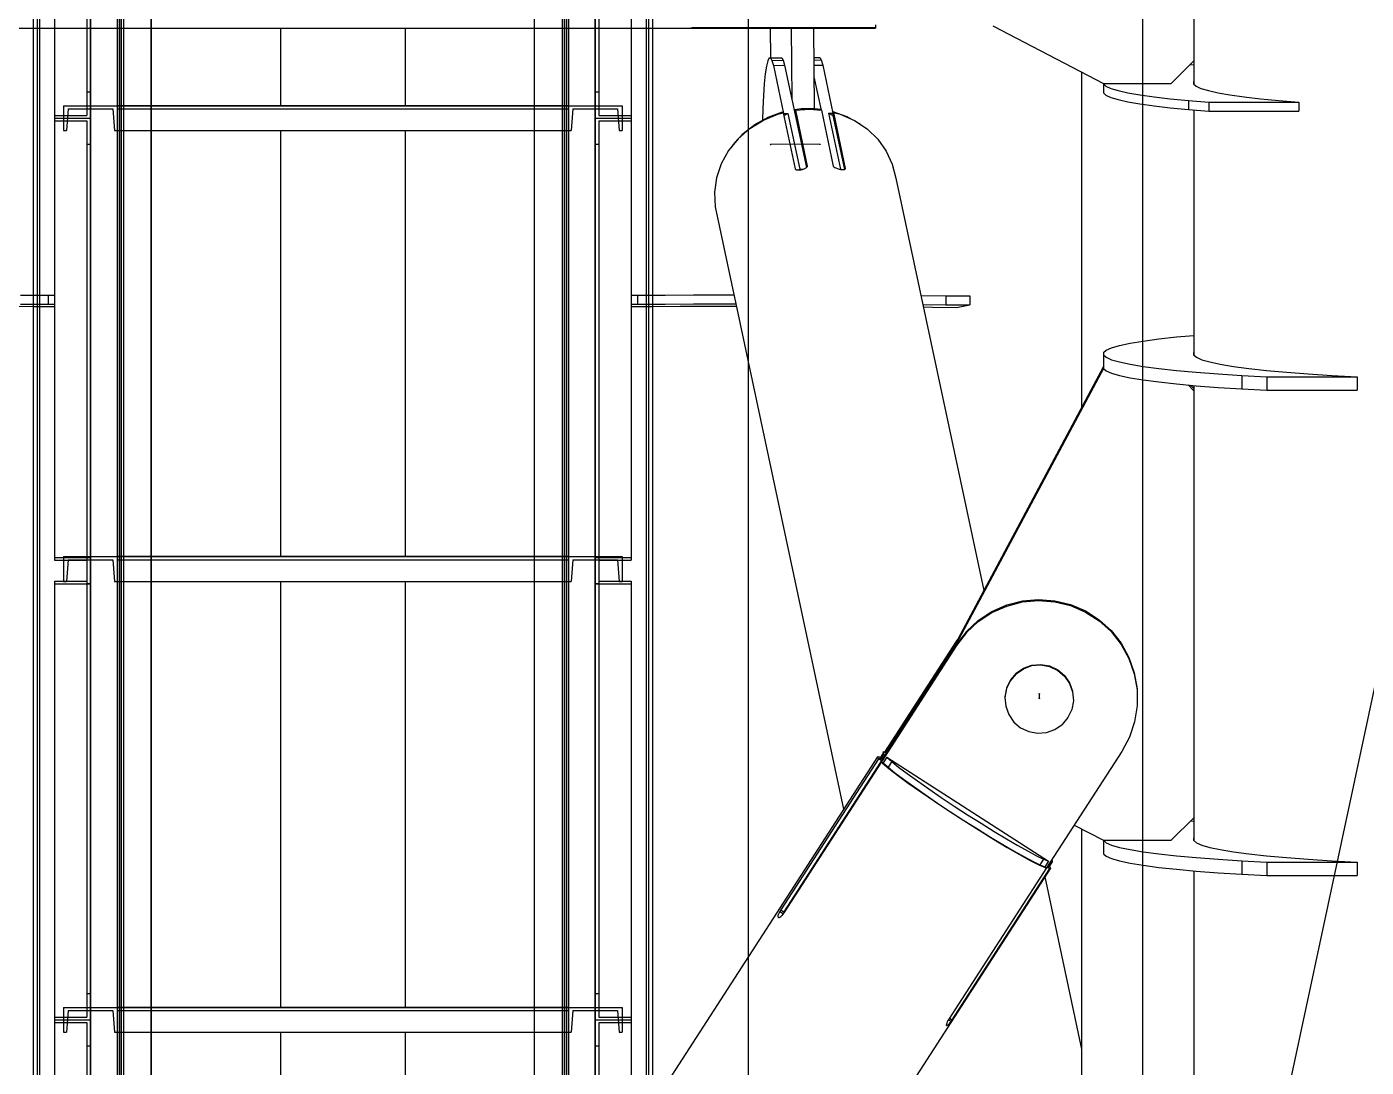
# Model space of a CAD drawing. Header units: millimetres. Extents: x 150209.93 to 150215.05, y 136675.65 to 136679.93.
# Drawn here: x 150213.5474 to 150213.6069, y 136677.2521 to 136677.2983 of the extents above; entities that cross this region are included whole.
import ezdxf

# ---------------------------------------------------------------- set-up
doc = ezdxf.new("R2010")
doc.units = ezdxf.units.MM
doc.header["$LTSCALE"] = 0.25
for name, pattern in [('CENTER', [50.8, 31.75, -6.35, 6.35, -6.35]), ('XKITLINE00', [0]), ('XKITLINE02', [4, 2, -2]), ('XKITLINE03', [6, 3, -1, 1, -1])]:
    doc.linetypes.add(name, pattern=pattern)

# ---------------------------------------------------------------- blocks, each defined once
blk = doc.blocks.new('çatıı')
at = {"color": 116, "linetype": 'XKITLINE02', "true_color": 0x136734}
for p, q in [((23097.16, 9590.91), (23097.16, 7919.31)), ((23097.69, 9590.91), (23097.69, 7919.31)), ((23114.92, 9590.91), (23114.92, 7919.31)), ((23115, 9590.95), (23115.01, 7919.31)), ((23115, 9590.95), (23115.01, 7919.31)), ((23115.46, 9590.91), (23115.46, 7919.31)), ((23115.85, 9590.95), (23115.86, 7919.31)), ((23115.85, 9590.95), (23115.86, 7919.31)), ((23122.5, 9590.95), (23122.51, 7919.31)), ((23122.5, 9590.95), (23122.51, 7919.31)), ((23214.14, 9590.95), (23214.14, 7919.31)), ((23214.54, 9590.91), (23214.54, 7919.31)), ((23214.99, 9590.95), (23214.99, 7919.31)), ((23215.07, 9590.91), (23215.07, 7919.31)), ((23232.3, 9590.91), (23232.3, 7919.31)), ((23232.84, 9590.91), (23232.84, 7919.31)), ((23108.21, 8420.09), (23108.21, 8318.11)), ((23109.01, 8420.09), (23109.01, 8317.52)), ((23220.99, 8420.09), (23220.99, 8317.52)), ((23221.79, 8420.09), (23221.79, 8318.11)), ((23101.01, 8414.84), (23101.01, 8317.52)), ((23228.99, 8414.84), (23228.99, 8317.52)), ((23096.31, 8383.05), (23096.31, 8337.53)), ((23116.31, 8383.05), (23116.31, 8337.53)), ((23122.51, 8383.05), (23122.51, 8337.53)), ((23207.49, 8383.05), (23207.49, 8337.53)), ((23213.69, 8383.05), (23213.69, 8337.53)), ((23220.99, 8383.05), (23220.99, 8317.52)), ((23233.69, 8383.05), (23233.69, 8337.53)), ((23108.21, 8323.35), (23109.01, 8323.35)), ((23220.99, 8323.35), (23221.79, 8323.35)), ((23101.01, 8318.11), (23108.21, 8318.11)), ((23103.01, 8320.27), (23103.01, 8314.77)), ((23103.01, 8320.27), (23115.01, 8320.27)), ((23103.01, 8320.27), (23103.01, 8314.77)), ((23104.07, 8319.57), (23103.69, 8314.77)), ((23104.07, 8319.57), (23103.69, 8314.77)), ((23104.07, 8319.57), (23113.94, 8319.57)), ((23113.94, 8319.57), (23114.33, 8314.77)), ((23113.94, 8319.57), (23114.33, 8314.77)), ((23115.01, 8320.27), (23115.01, 8314.77)), ((23115.01, 8320.27), (23122.51, 8320.27)), ((23115.01, 8320.27), (23115.01, 8314.77)), ((23115.01, 8320.27), (23115.01, 8314.77)), ((23115.01, 8319.57), (23214.99, 8319.57)), ((23207.49, 8320.27), (23214.99, 8320.27)), ((23214.99, 8320.27), (23214.99, 8314.77)), ((23214.99, 8320.27), (23214.99, 8314.77)), ((23214.99, 8320.27), (23226.99, 8320.27)), ((23214.99, 8320.27), (23214.99, 8314.77)), ((23216.05, 8319.57), (23215.67, 8314.77)), ((23216.05, 8319.57), (23215.67, 8314.77)), ((23216.05, 8319.57), (23225.92, 8319.57)), ((23221.79, 8318.11), (23228.99, 8318.11)), ((23225.92, 8319.57), (23226.31, 8314.77)), ((23225.92, 8319.57), (23226.31, 8314.77)), ((23226.99, 8320.27), (23226.99, 8314.77)), ((23226.99, 8320.27), (23226.99, 8314.77)), ((23101.01, 8317.52), (23109.01, 8317.52)), ((23101.01, 8317.52), (23101.01, 8219.49)), ((23101.01, 8317.52), (23109.01, 8317.52)), ((23101.01, 8316.94), (23108.21, 8316.94)), ((23108.21, 8316.94), (23108.21, 8214.27)), ((23109.01, 8317.52), (23109.01, 8214.27)), ((23220.99, 8317.52), (23228.99, 8317.52)), ((23220.99, 8317.52), (23220.99, 8214.27)), ((23220.99, 8317.52), (23228.99, 8317.52)), ((23221.79, 8316.94), (23221.79, 8214.27)), ((23221.79, 8316.94), (23228.99, 8316.94)), ((23228.99, 8317.52), (23228.99, 8219.49)), ((23103.01, 8314.77), (23103.69, 8314.77)), ((23114.33, 8314.77), (23115.01, 8314.77)), ((23115.01, 8314.77), (23122.51, 8314.77)), ((23207.49, 8314.77), (23214.99, 8314.77)), ((23214.99, 8314.77), (23215.67, 8314.77)), ((23226.31, 8314.77), (23226.99, 8314.77)), ((23108.21, 8311.72), (23109.01, 8311.72)), ((23220.99, 8311.72), (23221.79, 8311.72)), ((23101.01, 8220.07), (23109.01, 8220.07)), ((23103.01, 8220.27), (23103.01, 8214.77)), ((23103.01, 8220.27), (23115.01, 8220.27)), ((23103.01, 8220.27), (23103.01, 8214.77)), ((23108.21, 8220.09), (23108.21, 8118.11)), ((23108.21, 8220.09), (23109.01, 8220.09)), ((23109.01, 8220.09), (23109.01, 8117.52)), ((23115.01, 8220.27), (23115.01, 8214.77)), ((23115.01, 8220.27), (23122.51, 8220.27)), ((23115.01, 8220.27), (23115.01, 8214.77)), ((23115.01, 8220.27), (23115.01, 8214.77)), ((23207.49, 8220.27), (23214.99, 8220.27)), ((23214.99, 8220.27), (23214.99, 8214.77)), ((23214.99, 8220.27), (23214.99, 8214.77)), ((23214.99, 8220.27), (23226.99, 8220.27)), ((23214.99, 8220.27), (23214.99, 8214.77)), ((23220.99, 8220.09), (23220.99, 8117.52)), ((23220.99, 8220.09), (23221.79, 8220.09)), ((23220.99, 8220.07), (23228.99, 8220.07)), ((23221.79, 8220.09), (23221.79, 8118.11)), ((23226.99, 8220.27), (23226.99, 8214.77)), ((23226.99, 8220.27), (23226.99, 8214.77)), ((23101.01, 8219.49), (23108.21, 8219.49)), ((23104.07, 8219.57), (23103.69, 8214.77)), ((23104.07, 8219.57), (23103.69, 8214.77)), ((23104.07, 8219.57), (23113.94, 8219.57)), ((23113.94, 8219.57), (23114.33, 8214.77)), ((23113.94, 8219.57), (23114.33, 8214.77)), ((23115.01, 8219.57), (23214.99, 8219.57)), ((23216.05, 8219.57), (23215.67, 8214.77)), ((23216.05, 8219.57), (23215.67, 8214.77)), ((23216.05, 8219.57), (23225.92, 8219.57)), ((23221.79, 8219.49), (23228.99, 8219.49)), ((23225.92, 8219.57), (23226.31, 8214.77)), ((23225.92, 8219.57), (23226.31, 8214.77)), ((23101.01, 8214.84), (23101.01, 8117.52)), ((23101.01, 8214.84), (23108.21, 8214.84)), ((23101.01, 8214.26), (23109.01, 8214.26)), ((23103.01, 8214.77), (23103.69, 8214.77)), ((23108.21, 8214.27), (23109.01, 8214.27)), ((23114.33, 8214.77), (23115.01, 8214.77)), ((23115.01, 8214.77), (23122.51, 8214.77)), ((23207.49, 8214.77), (23214.99, 8214.77)), ((23214.99, 8214.77), (23215.67, 8214.77)), ((23220.99, 8214.27), (23221.79, 8214.27)), ((23220.99, 8214.26), (23228.99, 8214.26)), ((23221.79, 8214.84), (23228.99, 8214.84)), ((23226.31, 8214.77), (23226.99, 8214.77)), ((23228.99, 8214.84), (23228.99, 8117.52)), ((23108.21, 8123.35), (23109.01, 8123.35)), ((23220.99, 8123.35), (23221.79, 8123.35)), ((23103.01, 8120.27), (23103.01, 8114.77)), ((23103.01, 8120.27), (23115.01, 8120.27)), ((23103.01, 8120.27), (23103.01, 8114.77)), ((23104.07, 8119.57), (23103.69, 8114.77)), ((23104.07, 8119.57), (23103.69, 8114.77)), ((23104.07, 8119.57), (23113.94, 8119.57)), ((23113.94, 8119.57), (23114.33, 8114.77)), ((23113.94, 8119.57), (23114.33, 8114.77)), ((23115.01, 8120.27), (23115.01, 8114.77)), ((23115.01, 8120.27), (23122.51, 8120.27)), ((23115.01, 8120.27), (23115.01, 8114.77)), ((23115.01, 8120.27), (23115.01, 8114.77)), ((23115.01, 8119.57), (23214.99, 8119.57)), ((23207.49, 8120.27), (23214.99, 8120.27)), ((23214.99, 8120.27), (23214.99, 8114.77)), ((23214.99, 8120.27), (23214.99, 8114.77)), ((23214.99, 8120.27), (23226.99, 8120.27)), ((23214.99, 8120.27), (23214.99, 8114.77)), ((23216.05, 8119.57), (23215.67, 8114.77)), ((23216.05, 8119.57), (23215.67, 8114.77)), ((23216.05, 8119.57), (23225.92, 8119.57)), ((23220.99, 8120.27), (23220.99, 8117.52)), ((23225.92, 8119.57), (23226.31, 8114.77)), ((23225.92, 8119.57), (23226.31, 8114.77)), ((23226.99, 8120.27), (23226.99, 8114.77)), ((23226.99, 8120.27), (23226.99, 8114.77)), ((23101.01, 8118.11), (23108.21, 8118.11)), ((23101.01, 8117.52), (23101.01, 8019.49)), ((23101.01, 8117.52), (23109.01, 8117.52)), ((23101.01, 8117.52), (23109.01, 8117.52)), ((23101.01, 8116.94), (23108.21, 8116.94)), ((23108.21, 8116.94), (23108.21, 8014.27)), ((23109.01, 8117.52), (23109.01, 8014.27)), ((23220.99, 8117.52), (23220.99, 8014.27)), ((23220.99, 8117.52), (23228.99, 8117.52)), ((23220.99, 8117.52), (23228.99, 8117.52)), ((23221.79, 8118.11), (23228.99, 8118.11)), ((23221.79, 8116.94), (23221.79, 8014.27)), ((23221.79, 8116.94), (23228.99, 8116.94)), ((23228.99, 8117.52), (23228.99, 8019.49)), ((23103.01, 8114.77), (23103.69, 8114.77)), ((23114.33, 8114.77), (23115.01, 8114.77)), ((23115.01, 8114.77), (23122.51, 8114.77)), ((23207.49, 8114.77), (23214.99, 8114.77)), ((23214.99, 8114.77), (23215.67, 8114.77)), ((23226.31, 8114.77), (23226.99, 8114.77)), ((23108.21, 8111.72), (23109.01, 8111.72)), ((23220.99, 8111.72), (23221.79, 8111.72))]:
    blk.add_line(p, q, dxfattribs=at)
at = {"color": 1, "linetype": 'XKITLINE03'}
for p, q in [((23109.01, 7919.31), (23109.01, 9590.91)), ((23122.51, 7919.31), (23122.5, 9590.95)), ((23214.99, 9590.95), (23214.99, 7919.31)), ((23220.99, 7919.31), (23220.99, 9590.91)), ((23109.01, 8317.52), (23109.01, 8414.26)), ((23220.99, 8414.26), (23220.99, 8317.52)), ((23214.99, 8320.27), (23115.01, 8320.27)), ((23115.01, 8320.27), (23115.01, 8320.27)), ((23214.99, 8320.27), (23214.99, 8320.27)), ((23109.01, 8220.07), (23109.01, 8317.52)), ((23220.99, 8317.52), (23220.99, 8220.07)), ((23214.99, 8220.27), (23115.01, 8220.27)), ((23115.01, 8220.27), (23115.01, 8220.27)), ((23214.99, 8220.27), (23214.99, 8220.27)), ((23109.01, 8117.52), (23109.01, 8214.26)), ((23220.99, 8214.26), (23220.99, 8117.52)), ((23214.99, 8120.27), (23115.01, 8120.27)), ((23115.01, 8120.27), (23115.01, 8120.27)), ((23214.99, 8120.27), (23214.99, 8120.27)), ((23109.01, 8020.07), (23109.01, 8117.52)), ((23220.99, 8117.52), (23220.99, 8020.07))]:
    blk.add_line(p, q, dxfattribs=at)
at = {"color": 8, "linetype": 'CENTER'}
for p, q in [((23255, 8100.54), (23255, 8908.22)), ((23342.5, 7950.27), (23342.5, 8770.27)), ((22900, 7540.27), (23430, 8360.27)), ((23430, 7540.27), (23255, 8360.27)), ((23342.5, 7950.27), (23430, 8360.27)), ((23270.84, 8311.73), (23259.89, 8311.66)), ((23319.5, 8189.82), (23319.5, 8188.8))]:
    blk.add_line(p, q, dxfattribs=at)
at = {"color": 8, "linetype": 'XKITLINE00'}
for p, q in [((23353.8, 8390.02), (23353.8, 8330.21)), ((23046.8, 8337.5), (23283.2, 8337.5)), ((23151.2, 8337.53), (23151.2, 8320.27)), ((23178.8, 8337.53), (23178.8, 8320.27)), ((23242.19, 8337.53), (23242.36, 8337.58)), ((23242.19, 8337.52), (23242.36, 8337.52)), ((23242.36, 8337.58), (23242.6, 8337.62)), ((23242.36, 8337.52), (23242.6, 8337.52)), ((23242.6, 8337.62), (23242.89, 8337.64)), ((23242.6, 8337.52), (23242.89, 8337.52)), ((23242.89, 8337.64), (23243.2, 8337.65)), ((23242.89, 8337.64), (23242.89, 8337.52)), ((23242.89, 8337.52), (23243.2, 8337.52)), ((23243.2, 8337.65), (23283.2, 8337.65)), ((23243.2, 8337.65), (23243.2, 8337.52)), ((23243.2, 8337.52), (23283.2, 8337.52)), ((23259.84, 8337.52), (23259.9, 8330.9)), ((23264.47, 8337.52), (23264.6, 8321.78)), ((23269.45, 8337.52), (23269.6, 8319.65)), ((23283.2, 8338.25), (23283.2, 8337.65)), ((23283.2, 8337.65), (23283.2, 8337.52)), ((23283.2, 8337.52), (23283.2, 8337.5)), ((23283.2, 8337.52), (23283.2, 8337.5)), ((23309.19, 8337.99), (23333.8, 8325.23)), ((23259.28, 8330.25), (23258.99, 8329.07)), ((23259.58, 8330.87), (23259.28, 8330.25)), ((23259.58, 8330.87), (23259.9, 8330.9)), ((23259.9, 8330.9), (23262.39, 8330.92)), ((23259.9, 8330.9), (23260.21, 8330.35)), ((23260.21, 8330.35), (23262.7, 8330.37)), ((23260.21, 8330.35), (23260.52, 8329.23)), ((23262.39, 8330.92), (23262.7, 8330.37)), ((23262.7, 8330.37), (23263.01, 8329.25)), ((23269.5, 8330.97), (23270.85, 8330.98)), ((23269.51, 8330.42), (23271.16, 8330.43)), ((23270.85, 8330.98), (23271.16, 8330.43)), ((23271.16, 8330.43), (23271.47, 8329.31)), ((23348.8, 8325.23), (23353.8, 8330.21)), ((23353.8, 8330.21), (23353.8, 8325.1)), ((23258.73, 8327.35), (23258.5, 8325.16)), ((23258.99, 8329.07), (23258.73, 8327.35)), ((23260.52, 8329.23), (23263.01, 8329.25)), ((23260.52, 8329.23), (23262.79, 8318.57)), ((23263.01, 8329.25), (23267.84, 8306.57)), ((23269.51, 8329.3), (23271.47, 8329.31)), ((23271.47, 8329.31), (23273.74, 8318.65)), ((23328.91, 8327.76), (23328.91, 8253.37)), ((23352.96, 8329.37), (23353.8, 8329.44)), ((23258.5, 8325.16), (23258.32, 8322.57)), ((23269.54, 8326.68), (23271.11, 8319.31)), ((23333.76, 8325.24), (23333.76, 8323.13)), ((23333.76, 8325.13), (23334.31, 8324.62)), ((23333.8, 8325.23), (23348.8, 8325.23)), ((23334.31, 8324.62), (23335.4, 8324.12)), ((23335.4, 8324.12), (23337.03, 8323.63)), ((23353.76, 8325.64), (23353.8, 8325.67)), ((23353.76, 8325.64), (23353.76, 8325.13)), ((23353.76, 8325.13), (23354.31, 8324.62)), ((23354.31, 8324.62), (23355.4, 8324.12)), ((23355.4, 8324.12), (23357.03, 8323.63)), ((23258.32, 8322.57), (23258.18, 8319.63)), ((23333.76, 8323.13), (23334.31, 8322.63)), ((23334.31, 8322.63), (23335.4, 8322.13)), ((23335.4, 8322.13), (23337.03, 8321.63)), ((23337.03, 8323.63), (23339.18, 8323.15)), ((23337.03, 8321.63), (23339.18, 8321.15)), ((23339.18, 8323.15), (23341.83, 8322.68)), ((23339.18, 8321.15), (23341.83, 8320.69)), ((23341.83, 8322.68), (23344.98, 8322.24)), ((23344.98, 8322.24), (23348.59, 8321.81)), ((23348.59, 8321.81), (23352.65, 8321.42)), ((23352.65, 8321.42), (23352.65, 8319.42)), ((23352.65, 8321.42), (23357.11, 8321.05)), ((23357.03, 8323.63), (23359.18, 8323.15)), ((23357.11, 8321.05), (23357.11, 8319.06)), ((23357.11, 8321.05), (23377.11, 8321.05)), ((23359.18, 8323.15), (23361.83, 8322.68)), ((23361.83, 8322.68), (23364.98, 8322.24)), ((23364.98, 8322.24), (23368.59, 8321.81)), ((23368.59, 8321.81), (23372.65, 8321.42)), ((23372.65, 8321.42), (23377.11, 8321.05)), ((23377.11, 8321.05), (23377.11, 8319.06)), ((23258.18, 8319.63), (23258.12, 8317.08)), ((23258.3, 8317.08), (23261.55, 8318.43)), ((23259.37, 8317.77), (23262.55, 8318.91)), ((23261.55, 8318.43), (23262.7, 8318.7)), ((23262.55, 8318.91), (23262.6, 8318.68)), ((23262.7, 8318.7), (23265.34, 8306.3)), ((23262.79, 8318.57), (23262.78, 8318.3)), ((23262.79, 8318.57), (23263.75, 8318.58)), ((23262.83, 8318.09), (23263.75, 8318.58)), ((23263.75, 8318.58), (23266.4, 8306.18)), ((23265.26, 8319.47), (23265.23, 8318.81)), ((23265.26, 8319.47), (23266.7, 8319.63)), ((23265.26, 8319.47), (23265.39, 8318.85)), ((23265.4, 8319.28), (23265.37, 8318.42)), ((23265.39, 8318.85), (23265.37, 8318.19)), ((23265.37, 8318.42), (23267.89, 8306.62)), ((23265.4, 8319.28), (23268.52, 8319.52)), ((23265.4, 8319.28), (23268.05, 8306.89)), ((23266.7, 8319.63), (23268.15, 8319.69)), ((23266.7, 8319.63), (23266.75, 8319.39)), ((23268.15, 8319.69), (23269.6, 8319.65)), ((23268.52, 8319.52), (23271.18, 8319.3)), ((23269.6, 8319.65), (23271.03, 8319.51)), ((23269.6, 8319.65), (23269.64, 8319.43)), ((23271.03, 8319.51), (23271.07, 8319.31)), ((23271.18, 8319.3), (23273.82, 8306.9)), ((23272.78, 8318.64), (23273.74, 8318.65)), ((23272.78, 8318.64), (23275.43, 8306.24)), ((23272.78, 8318.64), (23273.72, 8318.14)), ((23273.7, 8318.99), (23273.83, 8318.37)), ((23273.7, 8318.99), (23276.8, 8317.89)), ((23273.7, 8318.99), (23273.7, 8318.87)), ((23273.74, 8318.65), (23273.72, 8318.14)), ((23273.72, 8318.14), (23276.28, 8306.15)), ((23273.85, 8318.77), (23273.81, 8317.87)), ((23273.83, 8318.37), (23273.81, 8317.74)), ((23273.81, 8317.87), (23276.32, 8306.16)), ((23273.85, 8318.77), (23275.37, 8318.39)), ((23273.85, 8318.77), (23276.49, 8306.37)), ((23275.37, 8318.39), (23278.5, 8317.01)), ((23276.8, 8317.89), (23276.83, 8317.75)), ((23276.8, 8317.89), (23277.87, 8317.29)), ((23341.83, 8320.69), (23344.98, 8320.24)), ((23344.98, 8320.24), (23348.59, 8319.82)), ((23348.59, 8319.82), (23352.65, 8319.42)), ((23352.65, 8319.42), (23357.11, 8319.06)), ((23353.8, 8319.33), (23353.8, 8264.99)), ((23357.11, 8319.06), (23377.11, 8319.06)), ((23252.73, 8312.96), (23255.33, 8315.24)), ((23253.81, 8314.12), (23256.43, 8316.15)), ((23255.33, 8315.24), (23258.3, 8317.08)), ((23256.43, 8316.15), (23259.37, 8317.77)), ((23259.37, 8317.77), (23259.42, 8317.54)), ((23278.5, 8317.01), (23281.3, 8315.16)), ((23279.2, 8316.55), (23279.63, 8316.31)), ((23279.63, 8316.31), (23279.94, 8316.06)), ((23281.3, 8315.16), (23283.68, 8312.87)), ((23151.2, 8314.77), (23151.2, 8220.27)), ((23178.8, 8314.77), (23178.8, 8220.27)), ((23252.73, 8312.96), (23250.58, 8310.33)), ((23252.58, 8312.78), (23251.59, 8311.71)), ((23253.81, 8314.12), (23252.83, 8313.05)), ((23283.68, 8312.87), (23285.57, 8310.23)), ((23250.58, 8310.33), (23248.95, 8307.42)), ((23251.59, 8311.71), (23251.13, 8311.01)), ((23285.57, 8310.23), (23286.92, 8307.3)), ((23248.95, 8307.42), (23247.9, 8304.31)), ((23265.34, 8306.3), (23265.45, 8306.18)), ((23265.45, 8306.18), (23265.65, 8306.08)), ((23265.65, 8306.08), (23265.93, 8306.03)), ((23265.93, 8306.03), (23266.26, 8306.03)), ((23266.11, 8306.03), (23266.4, 8306.18)), ((23266.26, 8306.03), (23266.62, 8306.07)), ((23266.4, 8306.18), (23267.06, 8306.19)), ((23266.62, 8306.07), (23266.99, 8306.16)), ((23266.99, 8306.16), (23267.34, 8306.29)), ((23267.34, 8306.29), (23267.64, 8306.44)), ((23267.64, 8306.44), (23267.72, 8306.5)), ((23267.72, 8306.5), (23267.86, 8306.59)), ((23268, 8306.73), (23267.86, 8306.59)), ((23268.05, 8306.89), (23268, 8306.73)), ((23273.82, 8306.9), (23273.93, 8306.75)), ((23273.93, 8306.75), (23274.13, 8306.6)), ((23274.13, 8306.6), (23274.4, 8306.47)), ((23274.4, 8306.47), (23274.73, 8306.37)), ((23274.73, 8306.37), (23274.76, 8306.36)), ((23274.76, 8306.36), (23275.09, 8306.24)), ((23275.09, 8306.24), (23275.45, 8306.15)), ((23275.09, 8306.24), (23275.43, 8306.24)), ((23275.43, 8306.24), (23275.66, 8306.12)), ((23275.45, 8306.15), (23275.79, 8306.1)), ((23275.79, 8306.1), (23276.08, 8306.1)), ((23276.08, 8306.1), (23276.31, 8306.15)), ((23276.31, 8306.15), (23276.45, 8306.24)), ((23276.49, 8306.37), (23276.45, 8306.24)), ((23286.92, 8307.3), (23287.69, 8304.19)), ((23247.9, 8304.31), (23247.44, 8301.1)), ((23287.69, 8304.19), (23307.2, 8212.76)), ((23247.44, 8301.1), (23247.59, 8297.89)), ((23247.59, 8297.89), (23276.11, 8164.25)), ((23093.47, 8278.29), (23099.6, 8278.26)), ((23093.47, 8276.29), (23099.6, 8276.26)), ((23099.6, 8278.26), (23101.01, 8278.24)), ((23099.6, 8278.26), (23099.6, 8276.26)), ((23228.99, 8278.24), (23230.39, 8278.26)), ((23230.39, 8278.26), (23236.53, 8278.29)), ((23230.39, 8278.26), (23230.39, 8276.26)), ((23230.39, 8276.26), (23236.53, 8276.29)), ((23236.53, 8278.29), (23242.81, 8278.32)), ((23236.53, 8276.29), (23242.81, 8276.32)), ((23242.81, 8278.32), (23249.21, 8278.34)), ((23242.81, 8276.32), (23249.21, 8276.34)), ((23249.21, 8278.34), (23251.76, 8278.34)), ((23249.21, 8276.34), (23252.19, 8276.34)), ((23293.23, 8278.19), (23298.76, 8278.14)), ((23298.76, 8278.14), (23298.76, 8276.14)), ((23298.76, 8278.14), (23304.08, 8278.08)), ((23304.08, 8278.08), (23304.08, 8276.08)), ((23090.11, 8275.8), (23096.39, 8275.77)), ((23096.39, 8275.77), (23101.01, 8275.75)), ((23099.6, 8276.26), (23101.01, 8276.25)), ((23228.99, 8276.25), (23230.39, 8276.26)), ((23228.99, 8275.75), (23233.6, 8275.77)), ((23233.6, 8275.77), (23239.88, 8275.8)), ((23239.88, 8275.8), (23246.28, 8275.82)), ((23246.28, 8275.82), (23252.3, 8275.83)), ((23293.66, 8276.19), (23298.76, 8276.14)), ((23293.78, 8275.64), (23295.83, 8275.62)), ((23295.83, 8275.62), (23301.15, 8275.56)), ((23298.76, 8276.14), (23304.08, 8276.08)), ((23301.15, 8275.56), (23304.08, 8276.08)), ((23337.34, 8267.11), (23339.69, 8267.61)), ((23339.69, 8267.61), (23342.59, 8268.09)), ((23342.59, 8268.09), (23346.02, 8268.55)), ((23346.02, 8268.55), (23349.95, 8268.99)), ((23349.95, 8268.99), (23353.8, 8269.34)), ((23333.77, 8265.54), (23334.37, 8266.07)), ((23333.77, 8265.54), (23333.77, 8262.02)), ((23333.77, 8265.01), (23334.37, 8264.48)), ((23334.37, 8266.07), (23335.56, 8266.6)), ((23334.37, 8264.48), (23335.56, 8263.95)), ((23335.56, 8266.6), (23337.34, 8267.11)), ((23353.77, 8265.54), (23353.8, 8265.56)), ((23353.77, 8265.54), (23353.77, 8265.01)), ((23353.77, 8265.01), (23354.37, 8264.48)), ((23354.37, 8264.48), (23355.56, 8263.95)), ((23333.77, 8262.47), (23300.26, 8199.77)), ((23333.77, 8262), (23300.56, 8199.86)), ((23333.77, 8262.02), (23334.37, 8261.49)), ((23334.37, 8261.49), (23335.56, 8260.96)), ((23335.56, 8263.95), (23337.34, 8263.44)), ((23337.34, 8263.44), (23339.69, 8262.94)), ((23339.69, 8262.94), (23342.59, 8262.46)), ((23342.59, 8262.46), (23346.02, 8262)), ((23346.02, 8262), (23349.95, 8261.57)), ((23349.95, 8261.57), (23354.36, 8261.16)), ((23355.56, 8263.95), (23357.34, 8263.44)), ((23357.34, 8263.44), (23359.69, 8262.94)), ((23359.69, 8262.94), (23362.59, 8262.46)), ((23362.59, 8262.46), (23366.02, 8262)), ((23366.02, 8262), (23369.95, 8261.57)), ((23369.95, 8261.57), (23374.36, 8261.16)), ((23335.56, 8260.96), (23337.34, 8260.45)), ((23337.34, 8260.45), (23339.69, 8259.95)), ((23339.69, 8259.95), (23342.59, 8259.47)), ((23342.59, 8259.47), (23346.02, 8259.01)), ((23346.02, 8259.01), (23349.95, 8258.57)), ((23349.95, 8258.57), (23354.36, 8258.17)), ((23354.36, 8261.16), (23359.2, 8260.79)), ((23359.2, 8260.79), (23364.44, 8260.45)), ((23364.44, 8260.45), (23364.44, 8257.46)), ((23364.44, 8260.45), (23370.04, 8260.15)), ((23370.04, 8260.15), (23370.04, 8257.16)), ((23370.04, 8260.15), (23390.04, 8260.15)), ((23374.36, 8261.16), (23379.2, 8260.79)), ((23379.2, 8260.79), (23384.44, 8260.45)), ((23384.44, 8260.45), (23390.04, 8260.15)), ((23390.04, 8260.15), (23390.04, 8257.16)), ((23352.52, 8258.34), (23353.8, 8257.06)), ((23353.04, 8258.29), (23353.8, 8257.54)), ((23353.8, 8258.22), (23353.8, 8257.3)), ((23353.8, 8257.3), (23353.8, 8257.06)), ((23353.8, 8257.06), (23353.8, 8162.36)), ((23354.36, 8258.17), (23359.2, 8257.8)), ((23359.2, 8257.8), (23364.44, 8257.46)), ((23364.44, 8257.46), (23370.04, 8257.16)), ((23370.04, 8257.16), (23390.04, 8257.16)), ((23151.2, 8214.77), (23151.2, 8120.27)), ((23178.8, 8214.77), (23178.8, 8120.27)), ((23306, 8206.1), (23309, 8208.08)), ((23309, 8208.08), (23312.29, 8209.55)), ((23309, 8207.85), (23312.29, 8209.31)), ((23312.29, 8209.55), (23315.77, 8210.45)), ((23312.29, 8209.31), (23315.77, 8210.21)), ((23315.77, 8210.45), (23319.36, 8210.77)), ((23315.77, 8210.21), (23319.36, 8210.53)), ((23319.36, 8210.77), (23322.95, 8210.49)), ((23319.36, 8210.53), (23322.95, 8210.26)), ((23322.95, 8210.49), (23326.44, 8209.64)), ((23322.95, 8210.26), (23326.44, 8209.4)), ((23326.44, 8209.64), (23329.75, 8208.21)), ((23326.44, 8209.4), (23329.75, 8207.98)), ((23329.75, 8208.21), (23332.78, 8206.27)), ((23329.75, 8207.98), (23332.78, 8206.03)), ((23303.36, 8203.65), (23306, 8206.1)), ((23303.36, 8203.42), (23306, 8205.87)), ((23306, 8205.87), (23309, 8207.85)), ((23332.78, 8206.27), (23335.44, 8203.86)), ((23332.78, 8206.03), (23335.44, 8203.62)), ((23303.36, 8203.65), (23301.17, 8200.81)), ((23303.36, 8203.42), (23301.17, 8200.57)), ((23303.36, 8203.65), (23303.36, 8203.42)), ((23335.44, 8203.86), (23337.67, 8201.04)), ((23335.44, 8203.62), (23337.67, 8200.8)), ((23301.17, 8200.81), (23262.82, 8141.48)), ((23301.17, 8200.57), (23284.49, 8174.76)), ((23301.17, 8201.6), (23285.19, 8176.87)), ((23300.8, 8200.79), (23285.3, 8176.81)), ((23300.26, 8199.77), (23299.75, 8198.62)), ((23300.26, 8199.77), (23300.26, 8199.39)), ((23301.37, 8201.86), (23301.17, 8201.6)), ((23301.17, 8201.6), (23301.17, 8201.48)), ((23301.17, 8200.81), (23301.17, 8200.57)), ((23337.67, 8201.04), (23339.4, 8197.89)), ((23337.67, 8200.8), (23339.4, 8197.66)), ((23316.02, 8195.54), (23317.89, 8196.21)), ((23316.02, 8195.48), (23317.89, 8196.14)), ((23316.02, 8195.48), (23317.89, 8196.14)), ((23316.02, 8195.41), (23317.89, 8196.08)), ((23317.89, 8196.21), (23319.87, 8196.37)), ((23317.89, 8196.14), (23319.87, 8196.3)), ((23317.89, 8196.14), (23319.87, 8196.3)), ((23317.89, 8196.08), (23319.87, 8196.24)), ((23319.87, 8196.37), (23321.82, 8196.01)), ((23319.87, 8196.3), (23321.82, 8195.95)), ((23319.87, 8196.3), (23321.82, 8195.95)), ((23319.87, 8196.24), (23321.82, 8195.89)), ((23339.4, 8197.89), (23340.59, 8194.5)), ((23339.4, 8197.66), (23340.59, 8194.27)), ((23314.39, 8194.41), (23313.11, 8192.9)), ((23314.39, 8194.35), (23313.11, 8192.84)), ((23314.39, 8194.35), (23313.11, 8192.84)), ((23314.39, 8194.29), (23313.11, 8192.78)), ((23314.39, 8194.41), (23316.02, 8195.54)), ((23314.39, 8194.35), (23316.02, 8195.48)), ((23314.39, 8194.35), (23316.02, 8195.48)), ((23314.39, 8194.29), (23316.02, 8195.41)), ((23321.82, 8196.01), (23323.61, 8195.17)), ((23321.82, 8195.95), (23323.61, 8195.11)), ((23321.82, 8195.95), (23323.61, 8195.11)), ((23321.82, 8195.89), (23323.61, 8195.04)), ((23323.61, 8195.17), (23323.61, 8195.11)), ((23323.61, 8195.17), (23325.13, 8193.89)), ((23323.61, 8195.11), (23325.13, 8193.83)), ((23323.61, 8195.11), (23325.13, 8193.83)), ((23323.61, 8195.11), (23323.61, 8195.04)), ((23323.61, 8195.04), (23325.13, 8193.76)), ((23325.13, 8193.89), (23326.25, 8192.26)), ((23325.13, 8193.83), (23326.25, 8192.2)), ((23325.13, 8193.83), (23326.25, 8192.2)), ((23325.13, 8193.76), (23326.25, 8192.14)), ((23340.59, 8194.5), (23341.21, 8190.97)), ((23340.59, 8194.27), (23341.21, 8190.73)), ((23312.26, 8191.12), (23311.9, 8189.17)), ((23312.26, 8191.05), (23311.9, 8189.11)), ((23312.26, 8191.05), (23311.9, 8189.11)), ((23312.26, 8190.99), (23311.9, 8189.04)), ((23313.11, 8192.9), (23312.26, 8191.12)), ((23313.11, 8192.84), (23312.26, 8191.05)), ((23313.11, 8192.84), (23312.26, 8191.05)), ((23313.11, 8192.78), (23312.26, 8190.99)), ((23313.11, 8192.9), (23313.11, 8192.84)), ((23313.11, 8192.84), (23313.11, 8192.78)), ((23326.25, 8192.26), (23326.92, 8190.4)), ((23326.25, 8192.2), (23326.92, 8190.34)), ((23326.25, 8192.2), (23326.92, 8190.34)), ((23326.25, 8192.14), (23326.92, 8190.28)), ((23326.92, 8190.28), (23327.09, 8188.3)), ((23341.21, 8190.73), (23341.23, 8187.14)), ((23311.9, 8189.04), (23312.07, 8187.07)), ((23327.09, 8188.3), (23326.73, 8186.36)), ((23341.23, 8187.14), (23340.66, 8183.6)), ((23312.07, 8187.07), (23312.74, 8185.21)), ((23312.74, 8185.21), (23313.87, 8183.58)), ((23325.88, 8184.57), (23324.6, 8183.06)), ((23326.73, 8186.36), (23325.88, 8184.57)), ((23313.87, 8183.58), (23315.38, 8182.31)), ((23315.38, 8182.31), (23317.17, 8181.46)), ((23317.17, 8181.46), (23319.12, 8181.11)), ((23319.12, 8181.11), (23321.1, 8181.27)), ((23321.1, 8181.27), (23322.97, 8181.94)), ((23322.97, 8181.94), (23324.6, 8183.06)), ((23340.66, 8183.6), (23339.51, 8180.2)), ((23339.51, 8180.2), (23337.82, 8177.03)), ((23283.6, 8175.84), (23007.97, 7749.39)), ((23283.86, 8175.41), (23262.19, 8141.89)), ((23283.6, 8175.84), (23283.86, 8175.95)), ((23283.6, 8175.84), (23283.86, 8175.41)), ((23283.86, 8175.95), (23284.15, 8175.76)), ((23283.86, 8175.41), (23284.49, 8175.01)), ((23284.03, 8175.57), (23284.08, 8175.4)), ((23284.89, 8176.66), (23284.08, 8175.4)), ((23284.08, 8175.4), (23284.24, 8175.16)), ((23285.06, 8176.42), (23284.24, 8175.16)), ((23284.89, 8176.93), (23284.84, 8176.83)), ((23284.84, 8176.83), (23284.89, 8176.66)), ((23285.68, 8175.77), (23284.86, 8174.51)), ((23284.89, 8176.93), (23285.06, 8176.95)), ((23284.89, 8176.66), (23285.06, 8176.42)), ((23285.06, 8176.95), (23285.55, 8176.64)), ((23285.06, 8176.42), (23285.3, 8176.26)), ((23285.68, 8175.77), (23321.58, 8152.71)), ((23285.68, 8175.77), (23286.78, 8174.8)), ((23337.82, 8177.03), (23321.14, 8151.22)), ((23284.49, 8174.86), (23262.82, 8141.34)), ((23284.49, 8174.75), (23262.82, 8141.23)), ((23284.24, 8175.16), (23284.49, 8175.01)), ((23284.49, 8174.86), (23284.49, 8174.76)), ((23284.49, 8174.76), (23284.87, 8174.52)), ((23284.49, 8174.75), (23284.86, 8174.51)), ((23284.49, 8174.75), (23284.76, 8174.48)), ((23284.76, 8174.48), (23286.18, 8173.29)), ((23284.86, 8174.51), (23285.97, 8173.54)), ((23286.78, 8174.8), (23285.97, 8173.54)), ((23285.97, 8173.54), (23287.5, 8172.32)), ((23286.18, 8173.29), (23288.1, 8171.8)), ((23286.78, 8174.8), (23288.31, 8173.58)), ((23287.5, 8172.32), (23289.41, 8170.88)), ((23288.31, 8173.58), (23290.22, 8172.13)), ((23288.1, 8171.8), (23290.47, 8170.05)), ((23289.41, 8170.88), (23291.66, 8169.25)), ((23290.22, 8172.13), (23292.47, 8170.5)), ((23290.47, 8170.05), (23293.21, 8168.11)), ((23292.47, 8170.5), (23295.01, 8168.73)), ((23291.66, 8169.25), (23294.19, 8167.47)), ((23293.21, 8168.11), (23296.24, 8166.03)), ((23294.19, 8167.47), (23296.94, 8165.6)), ((23295.01, 8168.73), (23297.76, 8166.86)), ((23297.76, 8166.86), (23300.65, 8164.93)), ((23296.24, 8166.03), (23299.48, 8163.87)), ((23296.94, 8165.6), (23299.84, 8163.67)), ((23299.48, 8163.87), (23302.81, 8161.7)), ((23299.84, 8163.67), (23302.81, 8161.74)), ((23300.65, 8164.93), (23303.63, 8163)), ((23302.81, 8161.74), (23305.79, 8159.85)), ((23302.81, 8161.7), (23306.15, 8159.59)), ((23303.63, 8163), (23306.6, 8161.11)), ((23306.6, 8161.11), (23309.5, 8159.32)), ((23327.27, 8160.7), (23333.8, 8157.37)), ((23348.8, 8157.37), (23353.8, 8162.36)), ((23353.04, 8161.6), (23353.8, 8161.67)), ((23353.8, 8162.36), (23353.8, 8157.32)), ((23305.79, 8159.85), (23308.68, 8158.06)), ((23306.15, 8159.59), (23309.38, 8157.59)), ((23308.68, 8158.06), (23311.43, 8156.4)), ((23309.38, 8157.59), (23312.42, 8155.77)), ((23309.5, 8159.32), (23312.25, 8157.66)), ((23312.25, 8157.66), (23314.78, 8156.18)), ((23328.91, 8159.87), (23328.91, 8013.19)), ((23353.77, 8157.88), (23353.8, 8157.9)), ((23353.77, 8157.88), (23353.77, 8157.34)), ((23311.43, 8156.4), (23313.97, 8154.92)), ((23312.42, 8155.77), (23315.16, 8154.19)), ((23313.97, 8154.92), (23316.22, 8153.66)), ((23314.78, 8156.18), (23317.03, 8154.92)), ((23317.03, 8154.92), (23318.94, 8153.9)), ((23333.77, 8157.39), (23333.77, 8154.35)), ((23333.77, 8157.34), (23334.37, 8156.81)), ((23333.8, 8157.37), (23348.8, 8157.37)), ((23334.37, 8156.81), (23335.56, 8156.29)), ((23335.56, 8156.29), (23337.34, 8155.78)), ((23337.34, 8155.78), (23339.69, 8155.28)), ((23339.69, 8155.28), (23342.59, 8154.79)), ((23342.59, 8154.79), (23346.02, 8154.33)), ((23353.77, 8157.34), (23354.37, 8156.81)), ((23354.37, 8156.81), (23355.56, 8156.29)), ((23355.56, 8156.29), (23357.34, 8155.78)), ((23357.34, 8155.78), (23359.69, 8155.28)), ((23359.69, 8155.28), (23362.59, 8154.79)), ((23362.59, 8154.79), (23366.02, 8154.33)), ((23315.16, 8154.19), (23317.53, 8152.89)), ((23316.22, 8153.66), (23318.13, 8152.64)), ((23317.53, 8152.89), (23319.45, 8151.92)), ((23318.13, 8152.64), (23319.66, 8151.9)), ((23318.94, 8153.9), (23320.47, 8153.16)), ((23319.45, 8151.92), (23320.86, 8151.29)), ((23320.47, 8153.16), (23319.66, 8151.9)), ((23319.66, 8151.9), (23320.76, 8151.45)), ((23320.47, 8153.16), (23321.58, 8152.71)), ((23321.58, 8152.71), (23320.76, 8151.45)), ((23320.76, 8151.45), (23321.14, 8151.21)), ((23320.77, 8151.46), (23321.14, 8151.22)), ((23322.19, 8152.56), (23321.38, 8151.31)), ((23322.36, 8152.59), (23321.55, 8151.33)), ((23321.73, 8151.62), (23321.77, 8151.59)), ((23321.77, 8151.59), (23322.02, 8151.16)), ((23322.06, 8152.65), (23322.19, 8152.56)), ((23322.19, 8152.56), (23322.36, 8152.59)), ((23322.28, 8152.98), (23322.36, 8152.86)), ((23322.36, 8152.86), (23322.41, 8152.69)), ((23322.41, 8152.69), (23322.36, 8152.59)), ((23333.77, 8154.35), (23334.37, 8153.82)), ((23334.37, 8153.82), (23335.56, 8153.3)), ((23335.56, 8153.3), (23337.34, 8152.78)), ((23337.34, 8152.78), (23339.69, 8152.28)), ((23339.69, 8152.28), (23342.59, 8151.8)), ((23342.59, 8151.8), (23346.02, 8151.34)), ((23346.02, 8154.33), (23349.95, 8153.9)), ((23349.95, 8153.9), (23354.36, 8153.5)), ((23354.36, 8153.5), (23359.2, 8153.12)), ((23359.2, 8153.12), (23364.44, 8152.79)), ((23364.44, 8152.79), (23364.44, 8149.8)), ((23364.44, 8152.79), (23370.04, 8152.49)), ((23366.02, 8154.33), (23369.95, 8153.9)), ((23369.95, 8153.9), (23374.36, 8153.5)), ((23370.04, 8152.49), (23370.04, 8149.5)), ((23370.04, 8152.49), (23390.04, 8152.49)), ((23374.36, 8153.5), (23379.2, 8153.12)), ((23379.2, 8153.12), (23384.44, 8152.79)), ((23384.44, 8152.79), (23390.04, 8152.49)), ((23390.04, 8152.49), (23390.04, 8149.5)), ((23322.02, 8151.16), (23046.39, 7724.71)), ((23321.14, 8151.21), (23299.47, 8117.69)), ((23321.77, 8151.06), (23300.11, 8117.54)), ((23320.76, 8149.21), (23328.91, 8111.04)), ((23320.86, 8151.29), (23321.14, 8151.21)), ((23321.25, 8151.39), (23321.77, 8151.06)), ((23321.25, 8151.39), (23321.38, 8151.31)), ((23321.38, 8151.31), (23321.55, 8151.33)), ((23321.77, 8151.06), (23322.02, 8151.16)), ((23346.02, 8151.34), (23349.95, 8150.91)), ((23349.95, 8150.91), (23354.36, 8150.51)), ((23353.8, 8150.56), (23353.8, 7576.88)), ((23354.36, 8150.51), (23359.2, 8150.13)), ((23359.2, 8150.13), (23364.44, 8149.8)), ((23364.44, 8149.8), (23370.04, 8149.5)), ((23370.04, 8149.5), (23390.04, 8149.5)), ((23261.55, 8140.69), (23261.53, 8140.46)), ((23261.53, 8140.46), (23261.56, 8140.3)), ((23261.58, 8140.81), (23261.55, 8140.69)), ((23261.56, 8140.3), (23261.65, 8140.21)), ((23261.64, 8140.95), (23261.58, 8140.81)), ((23261.8, 8141.25), (23261.64, 8140.95)), ((23261.65, 8140.21), (23261.78, 8140.21)), ((23261.78, 8140.21), (23261.96, 8140.28)), ((23261.99, 8141.56), (23261.8, 8141.25)), ((23261.96, 8140.28), (23262.16, 8140.43)), ((23262.19, 8141.89), (23261.99, 8141.56)), ((23261.99, 8141.56), (23262.72, 8141.09)), ((23262.16, 8140.43), (23262.38, 8140.65)), ((23262.19, 8141.89), (23262.82, 8141.49)), ((23262.61, 8140.92), (23262.38, 8140.65)), ((23262.82, 8141.23), (23262.61, 8140.92)), ((23262.82, 8141.48), (23262.82, 8141.34)), ((23262.82, 8141.34), (23262.87, 8141.3)), ((23298.91, 8116.54), (23298.89, 8116.37)), ((23298.89, 8116.37), (23298.93, 8116.27)), ((23298.99, 8116.78), (23298.91, 8116.54)), ((23298.93, 8116.27), (23299.01, 8116.24)), ((23299.11, 8117.06), (23298.99, 8116.78)), ((23299.01, 8116.24), (23299.15, 8116.3)), ((23299.27, 8117.37), (23299.11, 8117.06)), ((23299.15, 8116.3), (23299.32, 8116.42)), ((23299.47, 8117.69), (23299.27, 8117.37)), ((23299.32, 8116.42), (23299.41, 8116.51)), ((23299.38, 8117.54), (23299.88, 8117.23)), ((23299.5, 8116.64), (23299.41, 8116.51)), ((23299.69, 8116.91), (23299.5, 8116.64)), ((23299.59, 8117.87), (23300.11, 8117.54)), ((23299.89, 8117.21), (23299.69, 8116.91)), ((23300.11, 8117.54), (23299.89, 8117.21)), ((23151.2, 8114.77), (23151.2, 8100.54)), ((23178.8, 8114.77), (23178.8, 8100.54))]:
    blk.add_line(p, q, dxfattribs=at)
at = {"color": 7, "linetype": 'XKITLINE00'}
for p, q in [((23096.31, 8337.53), (23096.31, 7919.31)), ((23116.31, 8337.53), (23116.31, 7919.31)), ((23122.51, 8337.53), (23122.51, 7926.59)), ((23207.49, 8337.53), (23207.49, 8058.07)), ((23213.69, 8337.53), (23213.69, 8067.66)), ((23233.69, 8337.53), (23233.69, 8098.61)), ((23122.51, 8320.27), (23207.49, 8320.27)), ((23122.51, 8314.77), (23207.49, 8314.77)), ((23122.51, 8220.27), (23207.49, 8220.27)), ((23122.51, 8214.77), (23207.49, 8214.77)), ((23122.51, 8120.27), (23207.49, 8120.27)), ((23122.51, 8114.77), (23207.49, 8114.77))]:
    blk.add_line(p, q, dxfattribs=at)
at = {"color": 1, "linetype": 'XKITLINE00'}
for centre in [(23115.01, 8320.27), (23115.01, 8320.27), (23214.99, 8320.27), (23214.99, 8320.27), (23109.01, 8317.52), (23109.01, 8317.52), (23220.99, 8317.52), (23220.99, 8317.52), (23109.01, 8220.07), (23115.01, 8220.27), (23115.01, 8220.27), (23214.99, 8220.27), (23214.99, 8220.27), (23220.99, 8220.07), (23109.01, 8214.26), (23220.99, 8214.26), (23115.01, 8120.27), (23115.01, 8120.27), (23214.99, 8120.27), (23214.99, 8120.27), (23109.01, 8117.52), (23109.01, 8117.52), (23220.99, 8117.52), (23220.99, 8117.52)]:
    blk.add_circle(centre, 0.05, dxfattribs=at)
at = {"color": 8, "linetype": 'XKITLINE00'}
for centre in [(23259.89, 8311.66), (23270.84, 8311.73), (23319.5, 8189.82), (23319.5, 8188.8)]:
    blk.add_circle(centre, 0.05, dxfattribs=at)

msp = doc.modelspace()

# ---------------------------------------------------------------- block references
at = {"xscale": 0.0002000170049888334, "yscale": 0.0002000170049888334, "zscale": 0.0002000170049888334}
msp.add_blockref('çatıı', (150208.928067, 136675.630592), dxfattribs=at)

doc.saveas('drawing.dxf')
